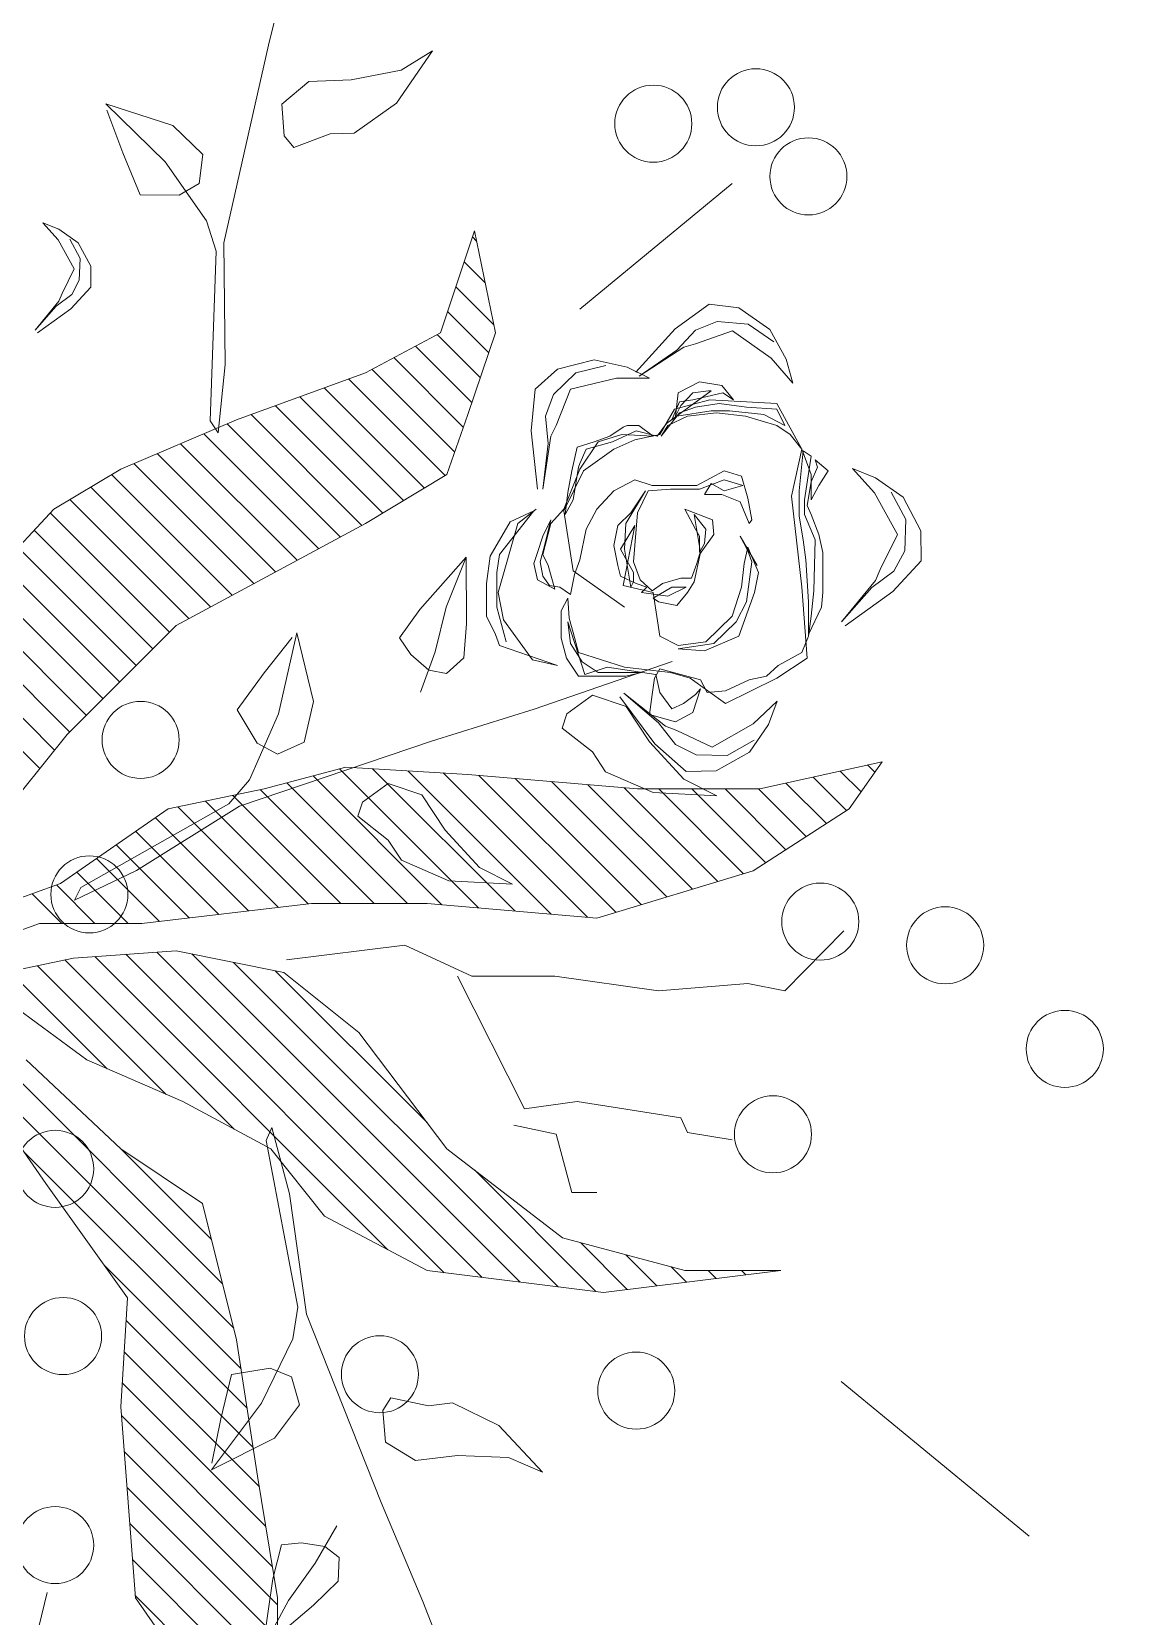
# Model space of a CAD drawing. Header units: millimetres. Extents: x -122165 to 59500, y -31598 to 53500.
# Drawn here: x 7729.3 to 7970.3, y 12922.8 to 13273.5 of the extents above; entities that cross this region are included whole.
import ezdxf

# ---------------------------------------------------------------- set-up
doc = ezdxf.new("R2010")
doc.units = ezdxf.units.MM
doc.header["$MEASUREMENT"] = 0
for name, color, linetype, lineweight in [('ARC_A_ R.C.C', 162, 'Continuous', 40), ('ARC_A_R.C.C. Hatch', 8, 'Continuous', 5), ('Lan_Planter', 74, 'Continuous', 13)]:
    doc.layers.add(name, color=color, linetype=linetype, lineweight=lineweight)

# ---------------------------------------------------------------- blocks, each defined once
blk = doc.blocks.new('ARC$1$Existing Layout$0$col gf 180116')
at = {"layer": 'ARC_A_R.C.C. Hatch'}
h = blk.add_hatch(color=256, dxfattribs=at)
h.dxf.hatch_style = 1
h.paths.add_polyline_path([(201.73999, 26.78621), (202.64, 26.78621), (202.64, 26.48621), (201.73999, 26.48621)])
edge = h.paths.add_edge_path()
edge.add_line((216.33999, 22.98621), (216.13999, 22.98621))
edge.add_line((216.13999, 22.98621), (216.13999, 25.58621))
edge.add_line((216.13999, 25.58621), (218.33999, 25.58621))
edge.add_line((218.33999, 25.58621), (218.33999, 22.98621))
edge.add_line((218.33999, 22.98621), (218.03999, 22.98621))
h.paths.add_polyline_path([(207.13999, 25.88621), (207.43999, 25.88621), (207.43999, 26.78621), (207.13999, 26.78621)])
h.paths.add_polyline_path([(208.03999, 20.48621), (208.03999, 20.78621), (207.13999, 20.78621), (207.13999, 20.48621)])
h.paths.add_polyline_path([(202.63999, 32.78621), (202.63999, 32.48621), (201.73999, 32.48621), (201.73999, 32.78621)])
h.paths.add_polyline_path([(191.23999, 20.48621), (191.23999, 20.78621), (190.33999, 20.78621), (190.33999, 20.48621)])
h.paths.add_polyline_path([(184.03999, 20.48621), (184.03999, 20.78621), (183.13999, 20.78621), (183.13999, 20.48621)])
h.paths.add_polyline_path([(220.63999, 14.18621), (220.33999, 14.18621), (220.33999, 13.28621), (220.63999, 13.28621)])
h.paths.add_polyline_path([(220.63999, 20.48621), (220.63999, 20.78621), (219.73999, 20.78621), (219.73999, 20.48621)])
h.paths.add_polyline_path([(220.63999, 25.28621), (220.63999, 25.58621), (219.73999, 25.58621), (219.73999, 25.28621)])
h.paths.add_polyline_path([(220.63999, 32.78621), (220.63999, 32.48621), (219.73999, 32.48621), (219.73999, 32.78621)])
h.paths.add_polyline_path([(220.33999, 37.28621), (220.63999, 37.28621), (220.63999, 38.18621), (220.33999, 38.18621)])
h.paths.add_polyline_path([(201.13999, 43.28621), (201.43999, 43.28621), (201.43999, 44.18621), (201.13999, 44.18621)])
h.paths.add_polyline_path([(196.33999, 43.28621), (196.63999, 43.28621), (196.63999, 44.18621), (196.33999, 44.18621)])
h.paths.add_polyline_path([(190.33999, 43.28621), (190.63999, 43.28621), (190.63999, 44.18621), (190.33999, 44.18621)])
h.paths.add_polyline_path([(207.13999, 43.28621), (207.43999, 43.28621), (207.43999, 44.18621), (207.13999, 44.18621)])
h.paths.add_polyline_path([(220.63999, 56.78621), (220.33999, 56.78621), (220.33999, 55.88621), (220.63999, 55.88621)])
h.paths.add_polyline_path([(220.33999, 50.78621), (220.63999, 50.78621), (220.63999, 49.88621), (220.33999, 49.88621)])
h.paths.add_polyline_path([(226.33999, 50.78621), (226.63999, 50.78621), (226.63999, 49.88621), (226.33999, 49.88621)])
h.paths.add_polyline_path([(220.33999, 43.28621), (220.63999, 43.28621), (220.63999, 44.18621), (220.33999, 44.18621)])
h.paths.add_polyline_path([(232.63999, 44.18621), (232.63999, 43.88621), (231.73999, 43.88621), (231.73999, 44.18621)])
h.paths.add_polyline_path([(232.63999, 50.48621), (232.63999, 50.78621), (231.73999, 50.78621), (231.73999, 50.48621)])
h.paths.add_polyline_path([(232.63999, 55.88621), (232.63999, 56.18621), (231.73999, 56.18621), (231.73999, 55.88621)])
h.paths.add_polyline_path([(213.13999, 43.28621), (213.43999, 43.28621), (213.43999, 44.18621), (213.13999, 44.18621)])
h.paths.add_polyline_path([(226.63999, 7.88621), (226.63999, 8.18621), (225.73999, 8.18621), (225.73999, 7.88621)])
h.paths.add_polyline_path([(226.63999, 13.28621), (226.63999, 13.58621), (225.73999, 13.58621), (225.73999, 13.28621)])
h.paths.add_polyline_path([(201.73999, 20.78621), (201.73999, 20.48621), (202.63999, 20.48621), (202.63999, 20.78621)])
h.paths.add_polyline_path([(184.03999, 25.88621), (184.03999, 26.18621), (183.13999, 26.18621), (183.13999, 25.88621)])
h.paths.add_polyline_path([(183.13999, 14.18621), (183.13999, 13.88621), (184.03999, 13.88621), (184.03999, 14.18621)])
h.paths.add_polyline_path([(202.63999, 13.88621), (202.63999, 14.18621), (201.73999, 14.18621), (201.73999, 13.88621)])
h.paths.add_polyline_path([(196.33999, 13.28621), (196.63999, 13.28621), (196.63999, 14.18621), (196.33999, 14.18621)])
h.paths.add_polyline_path([(190.33999, 13.28621), (190.63999, 13.28621), (190.63999, 14.18621), (190.33999, 14.18621)])
h.paths.add_polyline_path([(196.33999, 25.88621), (196.63999, 25.88621), (196.63999, 26.78621), (196.33999, 26.78621)])
h.paths.add_polyline_path([(190.33999, 25.88621), (190.63999, 25.88621), (190.63999, 26.78621), (190.33999, 26.78621)])
h.paths.add_polyline_path([(214.03999, 13.28621), (214.03999, 13.58621), (213.13999, 13.58621), (213.13999, 13.28621)])
h.paths.add_polyline_path([(213.13999, 20.78621), (213.13999, 20.48621), (214.03999, 20.48621), (214.03999, 20.78621)])
h.paths.add_polyline_path([(213.43999, 26.78621), (213.13999, 26.78621), (213.13999, 25.88621), (213.43999, 25.88621)])
h.paths.add_polyline_path([(214.03999, 32.78621), (214.03999, 32.48621), (213.13999, 32.48621), (213.13999, 32.78621)])
h.paths.add_polyline_path([(214.03999, 7.88621), (214.03999, 8.18621), (213.13999, 8.18621), (213.13999, 7.88621)])
h.paths.add_polyline_path([(226.63999, 20.48621), (226.63999, 20.78621), (225.73999, 20.78621), (225.73999, 20.48621)])
h.paths.add_polyline_path([(226.63999, 25.28621), (226.63999, 25.58621), (225.73999, 25.58621), (225.73999, 25.28621)])
h.paths.add_polyline_path([(226.63999, 32.78621), (226.63999, 32.48621), (225.73999, 32.48621), (225.73999, 32.78621)])
h.paths.add_polyline_path([(226.63999, 37.28621), (226.63999, 37.58621), (225.73999, 37.58621), (225.73999, 37.28621)])
h.paths.add_polyline_path([(225.73999, 44.18621), (225.73999, 43.88621), (226.63999, 43.88621), (226.63999, 44.18621)])
h.paths.add_polyline_path([(226.63999, 56.78621), (226.33999, 56.78621), (226.33999, 55.88621), (226.63999, 55.88621)])
h.paths.add_polyline_path([(214.03999, 55.88621), (214.03999, 56.18621), (213.13999, 56.18621), (213.13999, 55.88621)])
h.paths.add_polyline_path([(213.13999, 37.28621), (213.43999, 37.28621), (213.43999, 38.18621), (213.13999, 38.18621)])
h.paths.add_polyline_path([(214.03999, 50.78621), (213.73999, 50.78621), (213.73999, 49.88621), (214.03999, 49.88621)])
h.paths.add_polyline_path([(207.13999, 37.28621), (207.43999, 37.28621), (207.43999, 38.18621), (207.13999, 38.18621)])
h.paths.add_polyline_path([(207.13999, 49.88621), (207.43999, 49.88621), (207.43999, 50.78621), (207.13999, 50.78621)])
h.paths.add_polyline_path([(183.13999, 50.18621), (183.13999, 49.88621), (184.03999, 49.88621), (184.03999, 50.18621)])
h.paths.add_polyline_path([(183.13999, 38.18621), (183.13999, 37.88621), (184.03999, 37.88621), (184.03999, 38.18621)])
h.paths.add_polyline_path([(201.73999, 37.58621), (201.73999, 37.28621), (202.63999, 37.28621), (202.63999, 37.58621)])
h.paths.add_polyline_path([(196.33999, 37.28621), (196.63999, 37.28621), (196.63999, 38.18621), (196.33999, 38.18621)])
h.paths.add_polyline_path([(190.33999, 37.28621), (190.63999, 37.28621), (190.63999, 38.18621), (190.33999, 38.18621)])
h.paths.add_polyline_path([(201.13999, 49.88621), (201.43999, 49.88621), (201.43999, 50.78621), (201.13999, 50.78621)])
h.paths.add_polyline_path([(196.33999, 49.88621), (196.63999, 49.88621), (196.63999, 50.78621), (196.33999, 50.78621)])
h.paths.add_polyline_path([(190.33999, 49.88621), (190.63999, 49.88621), (190.63999, 50.78621), (190.33999, 50.78621)])
h.paths.add_polyline_path([(220.63999, 8.18621), (220.33999, 8.18621), (220.33999, 7.28621), (220.63999, 7.28621)])
h.paths.add_polyline_path([(195.73999, 20.48621), (195.73999, 20.78621), (196.63999, 20.78621), (196.63999, 20.48621)])
h.paths.add_polyline_path([(183.13999, 43.58621), (183.13999, 43.28621), (184.03999, 43.28621), (184.03999, 43.58621)])
blk = doc.blocks.new('ARC')
at = {"layer": 'ARC_A_ R.C.C', "extrusion": (4.48937e-09, -4.26518e-20, 1), "xscale": 999.9941761349517, "yscale": 999.9941761349517, "zscale": 999.9941761349517}
blk.add_blockref('ARC$1$Existing Layout$0$col gf 180116', (-183138.93, -13286.14, -0.89), dxfattribs=at)
blk = doc.blocks.new('b-85')
at = {"color": 97, "true_color": 0x446a2a}
for p, q in [((-203.28, -173.95), (47.78, 77.11)), ((-177.39, -167.46), (32.87, 42.8)), ((123.27, -60.78), (182.79, -1.25)), ((134.04, -69.4), (196.87, -6.57)), ((144.64, -78.2), (209.4, -13.44)), ((-118.75, -64.42), (-62.56, -25.31)), ((32.87, -60.59), (20.15, -25.31)), ((154.34, -87.9), (221.93, -20.31)), ((222.66, -20.71), (274.62, -69.02)), ((-46.65, -88.19), (-3.18, -29.14)), ((143.14, -76.69), (83.76, -29.14)), ((164.04, -97.6), (232.13, -29.51)), ((-357.32, -65.19), (-434.72, -46.01)), ((-51.84, -100.1), (4.83, -43.43)), ((4.24, -40.65), (12.72, -80.52)), ((44.53, -40.65), (56.2, -72.86)), ((173.73, -107.3), (242.18, -38.86)), ((-226.98, -178.25), (-100.31, -51.59)), ((-46.65, -52.92), (-98.61, -108.13)), ((183.43, -117), (252.23, -48.2)), ((-185.55, -111.97), (-118.75, -64.42)), ((-66.81, -134.47), (8.24, -59.42)), ((32.87, -73.58), (50.19, -56.27)), ((32.87, -120.4), (32.87, -60.59)), ((193.12, -126.7), (262.28, -57.55)), ((32.87, -92.98), (55.34, -70.51)), ((56.2, -72.86), (99.67, -135.74)), ((202.82, -136.4), (272.33, -66.9)), ((274.62, -69.02), (297.94, -108.13)), ((-87.15, -174.21), (11.64, -75.42)), ((12.72, -80.52), (16.96, -140.34)), ((32.87, -112.38), (62.82, -82.43)), ((46.41, -81.15), (53.93, -84.66)), ((63.67, -117.32), (46.41, -81.15)), ((206.76, -140.34), (143.14, -76.69)), ((210.79, -147.84), (280.21, -78.41)), ((-71.04, -144.18), (-46.65, -88.19)), ((53.93, -84.66), (102.7, -171)), ((217.57, -160.45), (287.46, -90.56)), ((-249.91, -181.79), (-166.61, -98.49)), ((-157.47, -263.93), (13.6, -92.86)), ((34.07, -130.58), (70.74, -93.9)), ((477.11, -133.99), (510.96, -99.29)), ((510.96, -99.29), (498.31, -138.49)), ((-364.51, -199.39), (-275.22, -110.11)), ((-360.5, -116.57), (-249.17, -108.13)), ((-342.14, -196.42), (-254.23, -108.52)), ((-318.99, -192.67), (-235.29, -108.97)), ((-295.85, -188.92), (-216.99, -110.07)), ((-249.17, -108.13), (-185.55, -111.97)), ((-151.5, -160.97), (-97.64, -107.11)), ((-98.61, -108.13), (-130.42, -155.68)), ((36.11, -147.93), (78.67, -105.37)), ((224.35, -173.07), (294.71, -102.71)), ((297.94, -108.13), (326.57, -175.62)), ((457.85, -119.39), (482.42, -109.19)), ((-439.59, -196.89), (-359.17, -116.47)), ((-428.36, -164.12), (-360.5, -116.57)), ((-422.7, -199.39), (-338.18, -114.88)), ((-403.3, -199.39), (-317.2, -113.29)), ((-383.91, -199.39), (-296.21, -111.7)), ((-272.85, -185.33), (-198.7, -111.18)), ((-170.87, -296.72), (14.88, -110.97)), ((38.16, -165.28), (86.6, -116.84)), ((101.37, -177.41), (63.67, -117.32)), ((231.13, -185.68), (301.14, -115.67)), ((457.61, -142.13), (457.85, -119.39)), ((-173.61, -318.86), (16.17, -129.08)), ((44.53, -219.33), (32.87, -120.4)), ((40.21, -182.63), (94.53, -128.31)), ((237.92, -198.3), (306.92, -129.3)), ((99.67, -135.74), (111.33, -191.73)), ((442.74, -158), (477.11, -133.99)), ((498.31, -138.49), (481.39, -155.84)), ((-98.61, -195.56), (-71.04, -144.18)), ((16.96, -140.34), (4.24, -203.23)), ((42.25, -199.99), (100.84, -141.39)), ((266.13, -250.78), (206.76, -140.34)), ((244.7, -210.91), (312.7, -142.92)), ((464.56, -153.73), (457.61, -142.13)), ((-130.42, -155.68), (-209.94, -175.62)), ((-176.35, -341), (15.1, -149.54)), ((251.48, -223.53), (318.47, -156.54)), ((481.39, -155.84), (464.56, -153.73)), ((-285.82, -161), (-267.28, -197.79)), ((-247.03, -190.08), (-285.82, -161)), ((-256.09, -166.39), (-281.99, -161.15)), ((44.3, -217.34), (104.19, -157.45)), ((319.06, -164.89), (325.97, -160.3)), ((358.93, -168.98), (319.06, -164.89)), ((325.97, -160.3), (425.08, -163.61)), ((425.08, -163.61), (442.74, -158)), ((-209.94, -175.62), (-289.46, -187.89)), ((-230.24, -172.69), (-256.09, -166.39)), ((-226.5, -195.11), (-230.24, -172.69)), ((-179.1, -363.14), (10.18, -173.86)), ((44.53, -236.5), (107.53, -173.5)), ((102.7, -171), (116.68, -183.16)), ((258.26, -236.14), (324.25, -170.16)), ((326.57, -175.62), (354.14, -250.78)), ((429.86, -168.08), (358.93, -168.98)), ((545.14, -194.16), (429.86, -168.08)), ((139.12, -289.41), (101.37, -177.41)), ((116.68, -183.16), (155.08, -200.01)), ((137.97, -187.59), (157.51, -175.96)), ((157.51, -175.96), (179.02, -191.63)), ((265.05, -248.76), (329.69, -184.12)), ((-349.36, -196.75), (-389.81, -190.95)), ((-389.81, -190.95), (-364.86, -220.56)), ((-361.99, -205.82), (-389.81, -190.95)), ((-289.46, -187.89), (-360.5, -199.39)), ((-209.36, -208.51), (-247.03, -190.08)), ((-93.64, -192.8), (-191.05, -211.33)), ((-86.1, -196.27), (-93.64, -192.8)), ((44.53, -255.9), (110.88, -189.55)), ((111.33, -191.73), (124.05, -239.27)), ((131.69, -199.57), (137.97, -187.59)), ((179.02, -191.63), (199.74, -208.01)), ((-360.5, -199.39), (-424.12, -199.39)), ((-329.6, -201.76), (-349.36, -196.75)), ((-328.51, -213.47), (-329.6, -201.76)), ((-267.28, -197.79), (-247.88, -212.33)), ((-231.59, -207.65), (-226.5, -195.11)), ((-137.84, -227), (-98.61, -195.56)), ((-124.86, -206.45), (-86.1, -196.27)), ((-83.27, -286.71), (5.26, -198.18)), ((4.24, -203.23), (-30.75, -246.94)), ((138.64, -215.03), (131.69, -199.57)), ((155.08, -200.01), (202.33, -210.84)), ((272.26, -260.95), (334.89, -198.31)), ((492.25, -203.42), (510.72, -201.97)), ((510.72, -201.97), (523.96, -217.75)), ((605.92, -209.29), (545.14, -194.16)), ((-340.33, -221.51), (-361.99, -205.82)), ((-247.88, -212.33), (-231.59, -207.65)), ((-191.05, -211.33), (-209.36, -208.51)), ((-195.09, -216.48), (-124.86, -206.45)), ((11.66, -204.76), (20.15, -273.78)), ((44.53, -275.3), (114.87, -204.96)), ((202.33, -210.84), (162.27, -220.45)), ((279.55, -273.05), (340.1, -212.5)), ((485.54, -209.05), (492.25, -203.42)), ((493.57, -230.17), (485.54, -209.05)), ((-364.86, -220.56), (-350.83, -234.9)), ((-318.56, -234.02), (-340.33, -221.51)), ((-330.58, -227.19), (-328.51, -213.47)), ((-304.98, -260), (-195.09, -216.48)), ((43.79, -295.43), (118.97, -220.26)), ((44.53, -286.82), (44.53, -219.33)), ((162.27, -220.45), (138.64, -215.03)), ((523.96, -217.75), (524.88, -242.41)), ((-337.03, -235.43), (-330.58, -227.19)), ((-169.65, -286.82), (-137.84, -227)), ((286.84, -285.16), (345.3, -226.69)), ((493.96, -244.14), (493.57, -230.17)), ((41.97, -316.65), (123.06, -235.56)), ((124.05, -239.27), (119.81, -310.59)), ((-30.75, -246.94), (-98.61, -298.32)), ((81.53, -264.13), (95.38, -246.28)), ((95.38, -246.28), (103.68, -249.08)), ((103.68, -249.08), (114.54, -264.09)), ((294.13, -297.27), (350.51, -240.89)), ((511.29, -268.84), (493.96, -244.14)), ((524.88, -242.41), (530.57, -271.55)), ((40.16, -337.87), (123.13, -254.9)), ((294.76, -298.32), (266.13, -250.78)), ((307.87, -302.92), (356.18, -254.61)), ((354.14, -250.78), (377.46, -294.49)), ((-362.7, -284.31), (-304.98, -260)), ((-269.77, -262.42), (-280.42, -280.05)), ((-251.29, -261.01), (-269.77, -262.42)), ((-243.79, -265.54), (-251.29, -261.01)), ((-248.48, -287.64), (-243.79, -265.54)), ((69.81, -271.74), (81.53, -264.13)), ((114.54, -264.09), (107.96, -283.61)), ((322.23, -307.96), (362.93, -267.26)), ((20.15, -273.78), (2.12, -312.9)), ((38.34, -359.08), (121.9, -275.52)), ((57.74, -299.39), (69.81, -271.74)), ((189.85, -277.33), (199.49, -270.59)), ((199.49, -270.59), (216.08, -282.44)), ((541.96, -289.85), (511.29, -268.84)), ((530.57, -271.55), (541.96, -289.85)), ((-280.42, -280.05), (-277.53, -304.56)), ((107.96, -283.61), (87.38, -297.24)), ((167.74, -282.99), (191.35, -291.54)), ((180.71, -287.76), (189.85, -277.33)), ((216.08, -282.44), (246.63, -309.58)), ((336.66, -312.93), (369.68, -279.91)), ((-246.71, -301.51), (-248.48, -287.64)), ((-182.37, -389.59), (-169.65, -286.82)), ((36.05, -385.75), (44.53, -286.82)), ((157.85, -349.18), (139.12, -289.41)), ((178.59, -298.01), (180.71, -287.76)), ((191.35, -291.54), (217.31, -297.94)), ((351.16, -317.82), (376.43, -292.55)), ((377.46, -294.49), (436.84, -314.43)), ((-277.53, -304.56), (-278.67, -334.23)), ((-260.03, -328.58), (-246.71, -301.51)), ((-98.61, -298.32), (-150.56, -365.81)), ((2.12, -304.46), (-75.28, -343.57)), ((36.52, -380.3), (120.67, -296.14)), ((55.77, -336.52), (57.74, -299.39)), ((87.38, -297.24), (65.46, -317.27)), ((187.91, -308.2), (178.59, -298.01)), ((217.31, -297.94), (246.63, -309.58)), ((329.75, -310.59), (294.76, -298.32)), ((365.67, -322.72), (389.76, -298.62)), ((382.02, -325.76), (404.28, -303.5)), ((2.12, -312.9), (2.12, -361.21)), ((119.81, -310.59), (111.33, -409.52)), ((207.91, -309.65), (187.91, -308.2)), ((246.63, -309.58), (207.91, -309.65)), ((377.46, -326.7), (329.75, -310.59)), ((406.47, -320.7), (418.81, -308.37)), ((430.92, -315.65), (433.33, -313.25)), ((-181.84, -385.28), (-111.06, -314.51)), ((39.39, -396.82), (119.27, -316.95)), ((65.46, -317.27), (55.77, -336.52)), ((436.84, -314.43), (377.46, -326.7)), ((-287.11, -354.07), (-260.03, -328.58)), ((-278.67, -334.23), (-287.11, -354.07)), ((-84.82, -337.44), (-90.12, -361.98)), ((43.89, -411.72), (117.45, -338.16)), ((-75.28, -343.57), (-71.04, -374.25)), ((48.39, -426.62), (115.63, -359.38)), ((-150.56, -365.81), (-169.65, -437.13)), ((-90.12, -361.98), (-124.05, -371.18)), ((2.12, -361.21), (-6.36, -421.8)), ((-180.66, -403.5), (-153.33, -376.17)), ((-124.05, -371.18), (-124.05, -385.75)), ((-71.04, -374.25), (-80.58, -434.83)), ((464.41, -464.74), (391.25, -375.78)), ((63.62, -477.01), (36.05, -385.75)), ((52.89, -441.51), (113.81, -380.6)), ((121.3, -390.91), (133.03, -383.31)), ((-169.65, -493.12), (-182.37, -389.59)), ((109.24, -418.57), (121.3, -390.91)), ((-178.54, -420.77), (-160.42, -402.66)), ((57.39, -456.41), (111.99, -401.81)), ((111.33, -409.52), (111.33, -480.85)), ((-6.36, -421.8), (-2.12, -473.94)), ((61.89, -471.31), (111.33, -421.87)), ((107.27, -455.7), (109.24, -418.57)), ((-176.41, -438.05), (-167.51, -429.14)), ((-169.65, -437.13), (-169.65, -493.12)), ((-89.06, -438.67), (-93.31, -464.74)), ((-80.58, -434.83), (-89.06, -438.67)), ((68.31, -484.29), (111.33, -441.27)), ((116.96, -436.45), (107.27, -455.7)), ((121.47, -437.98), (121.89, -455.46)), ((-174.29, -455.32), (-169.65, -450.68)), ((75.9, -496.09), (111.33, -460.67)), ((-172.17, -472.6), (-169.65, -470.08)), ((-2.12, -473.94), (-6.36, -495.42)), ((99.67, -533), (63.62, -477.01)), ((83.5, -507.89), (111.33, -480.06)), ((-170.05, -489.87), (-169.65, -489.47)), ((111.33, -480.85), (127.23, -552.17)), ((-6.36, -495.42), (28.63, -529.93)), ((91.1, -519.69), (114.72, -496.07)), ((98.7, -531.49), (118.26, -511.93)), ((-324.45, -638.06), (-234.32, -528.39)), ((127.23, -552.17), (99.67, -533)), ((109.65, -539.94), (121.8, -527.79)), ((121.09, -547.9), (125.34, -543.65))]:
    blk.add_line(p, q, dxfattribs=at)
at = {"color": 30, "true_color": 0xef731a}
for p, q in [((377.42, -59.55), (391.34, -78.98)), ((379.01, -58.12), (393.04, -70.45)), ((395.83, -71.93), (379.01, -58.12)), ((441.63, -62.58), (431.67, -71.58)), ((437.84, -72), (441.63, -62.58)), ((393.04, -70.45), (399.71, -79.43)), ((400.41, -73.8), (395.83, -71.93)), ((414.74, -80.86), (400.41, -73.8)), ((431.67, -71.58), (414.74, -80.86)), ((429.87, -83.2), (437.84, -72)), ((391.34, -78.98), (403.98, -90.57)), ((399.71, -79.43), (408.07, -83.88)), ((420.81, -84.38), (431.96, -78.31)), ((403.98, -90.57), (416.22, -90.52)), ((408.07, -83.88), (420.81, -84.38)), ((416.22, -90.52), (429.87, -83.2)), ((482.42, -109.19), (507.2, -100.02)), ((-350.83, -234.9), (-337.03, -235.43)), ((-442.17, -315.21), (-362.7, -284.31)), ((201.46, -326.7), (212.06, -321.33)), ((212.06, -321.33), (231.14, -321.33)), ((231.14, -321.33), (247.05, -323.63)), ((183.43, -362.74), (195.09, -329)), ((209.94, -331.3), (186.61, -348.17)), ((195.09, -329), (201.46, -326.7)), ((217.36, -327.47), (197.21, -332.83)), ((225.84, -328.23), (209.94, -331.3)), ((237.51, -327.47), (217.36, -327.47)), ((266.13, -339.74), (225.84, -328.23)), ((248.11, -329), (237.51, -327.47)), ((247.05, -323.63), (267.19, -335.14)), ((273.56, -348.94), (248.11, -329)), ((274.62, -350.47), (266.13, -339.74)), ((267.19, -335.14), (273.56, -348.94)), ((185.6, -429.81), (157.85, -349.18)), ((186.61, -348.17), (183.43, -362.74)), ((227.96, -361.21), (233.26, -351.24)), ((233.26, -351.24), (242.81, -348.94)), ((242.81, -348.94), (249.17, -351.24)), ((249.17, -351.24), (258.71, -354.31)), ((286.28, -351.24), (320.21, -347.41)), ((320.21, -347.41), (344.59, -349.71)), ((344.59, -349.71), (356.26, -362.74)), ((241.75, -357.38), (227.96, -361.21)), ((230.08, -358.14), (229.02, -364.28)), ((235.38, -354.31), (230.08, -358.14)), ((243.87, -352.77), (235.38, -354.31)), ((248.11, -354.31), (241.75, -357.38)), ((252.35, -355.07), (243.87, -352.77)), ((266.13, -358.91), (248.11, -354.31)), ((268.25, -358.91), (252.35, -355.07)), ((258.71, -354.31), (268.25, -358.91)), ((274.62, -366.58), (266.13, -358.91)), ((286.28, -354.31), (312.79, -357.38)), ((317.03, -358.91), (286.28, -354.31)), ((312.79, -357.38), (328.69, -355.84)), ((323.39, -361.98), (317.03, -358.91)), ((328.69, -355.84), (341.41, -360.44)), ((341.41, -360.44), (354.14, -373.48)), ((133.03, -383.31), (146.87, -365.46)), ((146.87, -365.46), (155.18, -368.25)), ((155.18, -368.25), (166.03, -383.27)), ((187.67, -368.11), (177.07, -375.01)), ((208.88, -368.88), (178.13, -378.85)), ((199.33, -365.04), (187.67, -368.11)), ((196.15, -370.41), (208.88, -368.88)), ((215.24, -365.04), (199.33, -365.04)), ((202.52, -371.95), (211, -369.65)), ((211, -369.65), (222.66, -368.88)), ((222.66, -368.88), (215.24, -365.04)), ((229.02, -364.28), (224.78, -370.41)), ((238.57, -371.95), (273.56, -366.58)), ((271.43, -367.35), (284.16, -368.88)), ((279.92, -371.95), (271.43, -367.35)), ((273.56, -366.58), (296.88, -378.08)), ((297.94, -375.78), (274.62, -366.58)), ((284.16, -368.88), (296.88, -371.18)), ((344.59, -370.41), (323.39, -361.98)), ((356.26, -362.74), (361.56, -384.22)), ((177.07, -375.01), (177.07, -384.22)), ((178.13, -378.85), (182.37, -391.89)), ((179.19, -386.52), (185.55, -377.31)), ((182.37, -401.86), (190.85, -375.01)), ((185.55, -377.31), (196.15, -370.41)), ((190.85, -375.01), (202.52, -371.95)), ((217.36, -401.86), (238.57, -371.95)), ((224.78, -370.41), (236.44, -372.71)), ((236.44, -372.71), (244.93, -375.78)), ((244.93, -375.78), (262.95, -379.62)), ((299, -375.01), (279.92, -371.95)), ((296.88, -371.18), (310.67, -374.25)), ((296.88, -378.08), (309.6, -395.72)), ((313.85, -386.52), (297.94, -375.78)), ((301.12, -375.78), (299, -375.01)), ((309.6, -379.62), (301.12, -375.78)), ((310.67, -374.25), (313.85, -384.22)), ((350.96, -397.25), (344.59, -370.41)), ((354.14, -373.48), (358.38, -391.12)), ((166.03, -383.27), (159.46, -402.79)), ((177.07, -384.22), (177.07, -402.62)), ((179.19, -411.83), (179.19, -386.52)), ((262.95, -379.62), (274.62, -385.75)), ((274.62, -385.75), (285.22, -395.72)), ((313.85, -394.95), (309.6, -379.62)), ((313.85, -384.22), (317.03, -393.42)), ((318.09, -400.32), (313.85, -386.52)), ((361.56, -384.22), (357.32, -403.39)), ((182.37, -391.89), (178.13, -420.26)), ((241.75, -398.02), (253.41, -395.72)), ((253.41, -395.72), (265.07, -398.02)), ((285.22, -395.72), (291.58, -407.99)), ((309.6, -395.72), (314.91, -407.99)), ((320.21, -408.76), (313.85, -394.95)), ((317.03, -393.42), (322.33, -401.09)), ((350.96, -416.43), (350.96, -397.25)), ((165.06, -399.2), (137.69, -419.61)), ((159.46, -402.79), (138.87, -416.41)), ((147.88, -425.83), (167.16, -401.43)), ((167.16, -401.43), (149.92, -421.81)), ((177.07, -402.62), (179.19, -411.83)), ((179.19, -428.7), (182.37, -401.86)), ((230.08, -401.09), (225.84, -418.73)), ((251.29, -401.86), (229.02, -405.69)), ((229.02, -405.69), (232.2, -407.22)), ((265.07, -407.99), (230.08, -401.09)), ((231.14, -408.76), (235.38, -399.56)), ((235.38, -399.56), (241.75, -398.02)), ((237.51, -407.22), (251.29, -399.56)), ((251.29, -399.56), (265.07, -407.99)), ((266.13, -402.62), (251.29, -401.86)), ((265.07, -398.02), (272.49, -405.69)), ((285.22, -414.13), (266.13, -402.62)), ((272.49, -405.69), (285.22, -414.13)), ((317.03, -418.73), (318.09, -400.32)), ((322.33, -401.09), (323.39, -403.39)), ((323.39, -403.39), (323.39, -410.29)), ((357.32, -403.39), (350.96, -416.43)), ((223.72, -427.16), (225.84, -411.83)), ((225.84, -411.83), (229.02, -414.89)), ((233.26, -411.06), (226.9, -417.96)), ((229.02, -414.89), (231.14, -408.76)), ((232.2, -407.22), (237.51, -407.22)), ((243.87, -407.22), (233.26, -411.06)), ((272.49, -409.52), (243.87, -407.22)), ((285.22, -415.66), (272.49, -409.52)), ((286.28, -428.7), (285.22, -415.66)), ((291.58, -407.99), (288.4, -417.96)), ((314.91, -407.99), (318.09, -422.56)), ((317.03, -421.03), (320.21, -408.76)), ((323.39, -410.29), (317.03, -418.73)), ((352.2, -410.46), (367.37, -432.41)), ((369.01, -436.61), (352.2, -410.46)), ((354.5, -408.44), (379.75, -431.42)), ((138.87, -416.41), (116.96, -436.45)), ((137.69, -419.61), (121.47, -437.98)), ((149.92, -421.81), (137.27, -431.57)), ((150.56, -431.76), (154.8, -416.43)), ((154.8, -416.43), (166.47, -417.96)), ((167.53, -422.56), (157.98, -429.46)), ((166.47, -417.96), (176.01, -419.49)), ((178.13, -420.26), (167.53, -422.56)), ((181.31, -422.56), (174.95, -446.34)), ((176.01, -419.49), (181.31, -422.56)), ((200.39, -422.56), (195.09, -433.3)), ((225.84, -418.73), (200.39, -422.56)), ((218.42, -432.53), (220.54, -421.8)), ((220.54, -421.8), (222.66, -418.73)), ((222.66, -418.73), (229.02, -429.46)), ((226.9, -417.96), (231.14, -424.1)), ((231.14, -424.1), (234.32, -434.83)), ((288.4, -417.96), (288.4, -444.04)), ((324.45, -426.4), (317.03, -421.03)), ((317.03, -423.33), (330.81, -434.07)), ((323.39, -427.16), (317.03, -423.33)), ((318.09, -422.56), (332.93, -431)), ((137.27, -431.57), (131.14, -443.63)), ((135.64, -453.08), (145.34, -432.42)), ((145.34, -432.42), (147.88, -425.83)), ((155.86, -441.73), (150.56, -431.76)), ((157.98, -429.46), (161.16, -436.37)), ((176.01, -440.2), (179.19, -428.7)), ((191.91, -448.64), (192.97, -433.3)), ((192.97, -433.3), (196.15, -454)), ((195.09, -433.3), (197.21, -449.4)), ((225.84, -438.67), (218.42, -432.53)), ((229.02, -437.9), (223.72, -427.16)), ((229.02, -429.46), (229.02, -437.9)), ((286.28, -445.57), (286.28, -428.7)), ((328.69, -438.67), (323.39, -427.16)), ((343.53, -452.47), (324.45, -426.4)), ((326.57, -429.46), (337.17, -434.07)), ((328.69, -432.53), (326.57, -429.46)), ((328.69, -431.76), (335.05, -434.83)), ((342.47, -433.3), (328.69, -431.76)), ((331.87, -452.47), (328.69, -432.53)), ((330.81, -434.07), (333.99, -443.27)), ((332.93, -431), (338.23, -451.7)), ((337.17, -434.07), (338.23, -441.73)), ((348.84, -445.57), (342.47, -433.3)), ((367.37, -432.41), (379, -443.36)), ((379.75, -431.42), (394.1, -451.27)), ((131.14, -443.63), (130.78, -461.84)), ((169.65, -446.34), (155.86, -441.73)), ((161.16, -436.37), (166.47, -443.27)), ((161.16, -460.91), (176.01, -440.2)), ((166.47, -443.27), (169.65, -446.34)), ((232.2, -442.5), (225.84, -438.67)), ((249.17, -446.34), (232.2, -442.5)), ((234.32, -434.83), (234.32, -440.97)), ((234.32, -440.97), (242.81, -444.04)), ((271.43, -442.5), (249.17, -446.34)), ((262.95, -443.27), (258.71, -445.57)), ((274.62, -437.13), (262.95, -443.27)), ((262.95, -449.4), (271.43, -442.5)), ((268.25, -453.24), (274.62, -437.13)), ((330.81, -455.54), (328.69, -438.67)), ((333.99, -443.27), (336.11, -457.07)), ((335.05, -434.83), (342.47, -441.73)), ((338.23, -441.73), (340.35, -450.17)), ((342.47, -441.73), (343.53, -450.94)), ((370.9, -443.42), (369.01, -436.61)), ((378.54, -464.92), (370.9, -443.42)), ((379, -443.36), (383.93, -455.96)), ((174.95, -446.34), (167.53, -450.17)), ((167.53, -450.17), (168.59, -460.91)), ((200.39, -468.58), (191.91, -448.64)), ((197.21, -449.4), (212.06, -464.74)), ((242.81, -444.04), (248.11, -445.57)), ((248.11, -445.57), (259.77, -454)), ((249.17, -445.57), (254.47, -448.64)), ((258.71, -445.57), (249.17, -445.57)), ((254.47, -448.64), (262.95, -449.4)), ((283.1, -448.64), (289.46, -452.47)), ((283.1, -458.61), (283.1, -448.64)), ((289.46, -452.47), (285.22, -460.14)), ((291.58, -460.14), (286.28, -445.57)), ((288.4, -444.04), (296.88, -460.14)), ((331.87, -463.21), (331.87, -452.47)), ((338.23, -451.7), (336.11, -490.82)), ((340.35, -450.17), (342.47, -459.37)), ((343.53, -450.94), (343.53, -452.47)), ((346.72, -458.61), (348.84, -445.57)), ((394.1, -451.27), (391.99, -468.63)), ((121.89, -455.46), (132.71, -474.75)), ((130.78, -461.84), (139.75, -477.61)), ((149.36, -477.01), (135.64, -453.08)), ((176.01, -490.82), (161.16, -460.91)), ((168.59, -460.91), (174.95, -474.71)), ((196.15, -454), (208.88, -467.04)), ((259.77, -454), (268.25, -453.24)), ((278.86, -469.34), (283.1, -458.61)), ((285.22, -460.14), (288.4, -470.88)), ((288.4, -470.88), (291.58, -460.14)), ((296.88, -460.14), (293.7, -470.11)), ((328.69, -472.41), (330.81, -455.54)), ((336.11, -457.07), (333.99, -473.18)), ((338.23, -465.51), (346.72, -458.61)), ((342.47, -459.37), (338.23, -465.51)), ((383.93, -455.96), (382.52, -474.12)), ((225.84, -477.78), (200.39, -468.58)), ((208.88, -467.04), (220.54, -473.18)), ((212.06, -464.74), (229.02, -470.11)), ((229.02, -470.11), (242.81, -471.64)), ((258.71, -469.34), (241.75, -479.31)), ((250.23, -473.94), (258.71, -469.34)), ((266.13, -474.71), (278.86, -469.34)), ((293.7, -470.11), (280.98, -473.94)), ((329.75, -483.15), (331.87, -463.21)), ((362.55, -487.4), (378.54, -464.92)), ((391.99, -468.63), (379.34, -486.78)), ((132.71, -474.75), (148.92, -485.83)), ((162.48, -490.99), (149.36, -477.01)), ((174.95, -474.71), (177.07, -484.68)), ((220.54, -473.18), (243.87, -476.25)), ((237.51, -480.08), (225.84, -477.78)), ((252.35, -473.94), (237.51, -480.08)), ((242.81, -471.64), (252.35, -473.94)), ((243.87, -476.25), (250.23, -473.94)), ((268.25, -476.25), (266.13, -474.71)), ((280.98, -473.94), (268.25, -476.25)), ((323.39, -490.82), (328.69, -472.41)), ((333.99, -473.18), (332.93, -490.82)), ((382.52, -474.12), (372.05, -488.94)), ((148.92, -485.83), (162.48, -490.99)), ((177.07, -484.68), (183.43, -491.58)), ((323.39, -495.42), (329.75, -483.15)), ((348.13, -500.04), (362.55, -487.4)), ((379.34, -486.78), (362.13, -496.23)), ((187.67, -508.45), (176.01, -490.82)), ((183.43, -491.58), (190.85, -505.39)), ((336.11, -490.82), (309.6, -505.39)), ((309.6, -505.39), (318.09, -498.49)), ((318.09, -498.49), (323.39, -490.82)), ((332.93, -490.82), (323.39, -495.42)), ((362.13, -496.23), (348.13, -500.04)), ((229.02, -505.39), (187.67, -508.45)), ((190.85, -505.39), (200.39, -509.22)), ((244.93, -507.69), (220.54, -509.22)), ((282.04, -499.25), (229.02, -505.39)), ((256.59, -506.15), (244.93, -507.69)), ((270.37, -503.85), (256.59, -506.15)), ((256.59, -513.06), (271.43, -506.92)), ((285.22, -503.85), (270.37, -503.85)), ((271.43, -506.92), (279.92, -506.92)), ((279.92, -506.92), (305.36, -510.76)), ((309.6, -505.39), (282.04, -499.25)), ((308.54, -506.15), (285.22, -503.85)), ((294.76, -510.76), (309.6, -505.39)), ((305.36, -510.76), (308.54, -506.15)), ((200.39, -509.22), (212.06, -510.76)), ((201.46, -509.22), (217.36, -516.89)), ((220.54, -509.22), (201.46, -509.22)), ((212.06, -510.76), (226.9, -512.29)), ((217.36, -516.89), (225.84, -517.66)), ((226.9, -512.29), (256.59, -513.06)), ((249.17, -517.66), (259.77, -515.36)), ((259.77, -515.36), (271.43, -510.76)), ((271.43, -510.76), (276.74, -508.45)), ((276.74, -508.45), (290.52, -510.76)), ((279.92, -510.76), (294.76, -510.76)), ((288.4, -515.36), (279.92, -510.76)), ((296.88, -520.73), (288.4, -515.36)), ((290.52, -510.76), (299, -514.59)), ((303.24, -513.06), (296.88, -520.73)), ((299, -514.59), (303.24, -513.06)), ((225.84, -517.66), (235.38, -517.66)), ((235.38, -517.66), (249.17, -517.66)), ((206.54, -530.65), (226.43, -558.4)), ((208.82, -528.59), (228.86, -546.21)), ((232.84, -548.33), (208.82, -528.59)), ((298.27, -534.97), (284.04, -547.82)), ((292.86, -548.43), (298.27, -534.97)), ((228.86, -546.21), (238.38, -559.04)), ((239.38, -551), (232.84, -548.33)), ((259.85, -561.08), (239.38, -551)), ((284.04, -547.82), (259.85, -561.08)), ((281.47, -564.43), (292.86, -548.43)), ((226.43, -558.4), (244.48, -574.96)), ((238.38, -559.04), (250.32, -565.4)), ((268.53, -566.11), (284.46, -557.44)), ((250.32, -565.4), (268.53, -566.11)), ((261.98, -574.88), (281.47, -564.43)), ((244.48, -574.96), (261.98, -574.88))]:
    blk.add_line(p, q, dxfattribs=at)
at = {"color": 97, "true_color": 0x446a2a}
for centre in [(-329.75, -69.79), (-207.82, -74.39), (-110.27, -69.79), (49.83, -89.73), (139.96, -119.64), (-230.08, -259.21), (-239.63, -408.76), (499.4, -418.73), (508.94, -478.55), (-90.12, -488.52), (468.65, -509.22), (33.93, -516.12), (20.15, -588.98), (-40.29, -658.77)]:
    blk.add_circle(centre, 22.48, dxfattribs=at)
blk = doc.blocks.new('ARC$0$Existing Layout$0$col gf 180116')
at = {"true_color": 0x3d3dff}
h = blk.add_hatch(color=160, dxfattribs=at)
h.dxf.hatch_style = 1
h.paths.add_polyline_path([(201.73999, 26.78621), (202.64, 26.78621), (202.64, 26.48621), (201.73999, 26.48621)])
edge = h.paths.add_edge_path()
edge.add_line((216.33999, 22.98621), (216.13999, 22.98621))
edge.add_line((216.13999, 22.98621), (216.13999, 25.58621))
edge.add_line((216.13999, 25.58621), (218.33999, 25.58621))
edge.add_line((218.33999, 25.58621), (218.33999, 22.98621))
edge.add_line((218.33999, 22.98621), (218.03999, 22.98621))
h.paths.add_polyline_path([(207.13999, 25.88621), (207.43999, 25.88621), (207.43999, 26.78621), (207.13999, 26.78621)])
h.paths.add_polyline_path([(208.03999, 20.48621), (208.03999, 20.78621), (207.13999, 20.78621), (207.13999, 20.48621)])
h.paths.add_polyline_path([(202.63999, 32.78621), (202.63999, 32.48621), (201.73999, 32.48621), (201.73999, 32.78621)])
h.paths.add_polyline_path([(191.23999, 20.48621), (191.23999, 20.78621), (190.33999, 20.78621), (190.33999, 20.48621)])
h.paths.add_polyline_path([(184.03999, 20.48621), (184.03999, 20.78621), (183.13999, 20.78621), (183.13999, 20.48621)])
h.paths.add_polyline_path([(220.63999, 14.18621), (220.33999, 14.18621), (220.33999, 13.28621), (220.63999, 13.28621)])
h.paths.add_polyline_path([(220.63999, 20.48621), (220.63999, 20.78621), (219.73999, 20.78621), (219.73999, 20.48621)])
h.paths.add_polyline_path([(220.63999, 25.28621), (220.63999, 25.58621), (219.73999, 25.58621), (219.73999, 25.28621)])
h.paths.add_polyline_path([(220.63999, 32.78621), (220.63999, 32.48621), (219.73999, 32.48621), (219.73999, 32.78621)])
h.paths.add_polyline_path([(220.33999, 37.28621), (220.63999, 37.28621), (220.63999, 38.18621), (220.33999, 38.18621)])
h.paths.add_polyline_path([(201.13999, 43.28621), (201.43999, 43.28621), (201.43999, 44.18621), (201.13999, 44.18621)])
h.paths.add_polyline_path([(196.33999, 43.28621), (196.63999, 43.28621), (196.63999, 44.18621), (196.33999, 44.18621)])
h.paths.add_polyline_path([(190.33999, 43.28621), (190.63999, 43.28621), (190.63999, 44.18621), (190.33999, 44.18621)])
h.paths.add_polyline_path([(207.13999, 43.28621), (207.43999, 43.28621), (207.43999, 44.18621), (207.13999, 44.18621)])
h.paths.add_polyline_path([(220.63999, 56.78621), (220.33999, 56.78621), (220.33999, 55.88621), (220.63999, 55.88621)])
h.paths.add_polyline_path([(220.33999, 50.78621), (220.63999, 50.78621), (220.63999, 49.88621), (220.33999, 49.88621)])
h.paths.add_polyline_path([(226.33999, 50.78621), (226.63999, 50.78621), (226.63999, 49.88621), (226.33999, 49.88621)])
h.paths.add_polyline_path([(220.33999, 43.28621), (220.63999, 43.28621), (220.63999, 44.18621), (220.33999, 44.18621)])
h.paths.add_polyline_path([(232.63999, 44.18621), (232.63999, 43.88621), (231.73999, 43.88621), (231.73999, 44.18621)])
h.paths.add_polyline_path([(232.63999, 50.48621), (232.63999, 50.78621), (231.73999, 50.78621), (231.73999, 50.48621)])
h.paths.add_polyline_path([(232.63999, 55.88621), (232.63999, 56.18621), (231.73999, 56.18621), (231.73999, 55.88621)])
h.paths.add_polyline_path([(213.13999, 43.28621), (213.43999, 43.28621), (213.43999, 44.18621), (213.13999, 44.18621)])
h.paths.add_polyline_path([(226.63999, 7.88621), (226.63999, 8.18621), (225.73999, 8.18621), (225.73999, 7.88621)])
h.paths.add_polyline_path([(226.63999, 13.28621), (226.63999, 13.58621), (225.73999, 13.58621), (225.73999, 13.28621)])
h.paths.add_polyline_path([(201.73999, 20.78621), (201.73999, 20.48621), (202.63999, 20.48621), (202.63999, 20.78621)])
h.paths.add_polyline_path([(184.03999, 25.88621), (184.03999, 26.18621), (183.13999, 26.18621), (183.13999, 25.88621)])
h.paths.add_polyline_path([(183.13999, 14.18621), (183.13999, 13.88621), (184.03999, 13.88621), (184.03999, 14.18621)])
h.paths.add_polyline_path([(202.63999, 13.88621), (202.63999, 14.18621), (201.73999, 14.18621), (201.73999, 13.88621)])
h.paths.add_polyline_path([(196.33999, 13.28621), (196.63999, 13.28621), (196.63999, 14.18621), (196.33999, 14.18621)])
h.paths.add_polyline_path([(190.33999, 13.28621), (190.63999, 13.28621), (190.63999, 14.18621), (190.33999, 14.18621)])
h.paths.add_polyline_path([(196.33999, 25.88621), (196.63999, 25.88621), (196.63999, 26.78621), (196.33999, 26.78621)])
h.paths.add_polyline_path([(190.33999, 25.88621), (190.63999, 25.88621), (190.63999, 26.78621), (190.33999, 26.78621)])
h.paths.add_polyline_path([(214.03999, 13.28621), (214.03999, 13.58621), (213.13999, 13.58621), (213.13999, 13.28621)])
h.paths.add_polyline_path([(213.13999, 20.78621), (213.13999, 20.48621), (214.03999, 20.48621), (214.03999, 20.78621)])
h.paths.add_polyline_path([(213.43999, 26.78621), (213.13999, 26.78621), (213.13999, 25.88621), (213.43999, 25.88621)])
h.paths.add_polyline_path([(214.03999, 32.78621), (214.03999, 32.48621), (213.13999, 32.48621), (213.13999, 32.78621)])
h.paths.add_polyline_path([(214.03999, 7.88621), (214.03999, 8.18621), (213.13999, 8.18621), (213.13999, 7.88621)])
h.paths.add_polyline_path([(226.63999, 20.48621), (226.63999, 20.78621), (225.73999, 20.78621), (225.73999, 20.48621)])
h.paths.add_polyline_path([(226.63999, 25.28621), (226.63999, 25.58621), (225.73999, 25.58621), (225.73999, 25.28621)])
h.paths.add_polyline_path([(226.63999, 32.78621), (226.63999, 32.48621), (225.73999, 32.48621), (225.73999, 32.78621)])
h.paths.add_polyline_path([(226.63999, 37.28621), (226.63999, 37.58621), (225.73999, 37.58621), (225.73999, 37.28621)])
h.paths.add_polyline_path([(225.73999, 44.18621), (225.73999, 43.88621), (226.63999, 43.88621), (226.63999, 44.18621)])
h.paths.add_polyline_path([(226.63999, 56.78621), (226.33999, 56.78621), (226.33999, 55.88621), (226.63999, 55.88621)])
h.paths.add_polyline_path([(214.03999, 55.88621), (214.03999, 56.18621), (213.13999, 56.18621), (213.13999, 55.88621)])
h.paths.add_polyline_path([(213.13999, 37.28621), (213.43999, 37.28621), (213.43999, 38.18621), (213.13999, 38.18621)])
h.paths.add_polyline_path([(214.03999, 50.78621), (213.73999, 50.78621), (213.73999, 49.88621), (214.03999, 49.88621)])
h.paths.add_polyline_path([(207.13999, 37.28621), (207.43999, 37.28621), (207.43999, 38.18621), (207.13999, 38.18621)])
h.paths.add_polyline_path([(207.13999, 49.88621), (207.43999, 49.88621), (207.43999, 50.78621), (207.13999, 50.78621)])
h.paths.add_polyline_path([(183.13999, 50.18621), (183.13999, 49.88621), (184.03999, 49.88621), (184.03999, 50.18621)])
h.paths.add_polyline_path([(183.13999, 38.18621), (183.13999, 37.88621), (184.03999, 37.88621), (184.03999, 38.18621)])
h.paths.add_polyline_path([(201.73999, 37.58621), (201.73999, 37.28621), (202.63999, 37.28621), (202.63999, 37.58621)])
h.paths.add_polyline_path([(196.33999, 37.28621), (196.63999, 37.28621), (196.63999, 38.18621), (196.33999, 38.18621)])
h.paths.add_polyline_path([(190.33999, 37.28621), (190.63999, 37.28621), (190.63999, 38.18621), (190.33999, 38.18621)])
h.paths.add_polyline_path([(201.13999, 49.88621), (201.43999, 49.88621), (201.43999, 50.78621), (201.13999, 50.78621)])
h.paths.add_polyline_path([(196.33999, 49.88621), (196.63999, 49.88621), (196.63999, 50.78621), (196.33999, 50.78621)])
h.paths.add_polyline_path([(190.33999, 49.88621), (190.63999, 49.88621), (190.63999, 50.78621), (190.33999, 50.78621)])
h.paths.add_polyline_path([(220.63999, 8.18621), (220.33999, 8.18621), (220.33999, 7.28621), (220.63999, 7.28621)])
h.paths.add_polyline_path([(195.73999, 20.48621), (195.73999, 20.78621), (196.63999, 20.78621), (196.63999, 20.48621)])
h.paths.add_polyline_path([(183.13999, 43.58621), (183.13999, 43.28621), (184.03999, 43.28621), (184.03999, 43.58621)])

msp = doc.modelspace()

# ---------------------------------------------------------------- block references
msp.add_blockref('ARC', (0, 0))
at = {"layer": 'ARC_A_ R.C.C', "xscale": 999.9941761349517, "yscale": 999.9941761349517, "zscale": 999.9941761349517}
msp.add_blockref('ARC$0$Existing Layout$0$col gf 180116', (-183138.93, -13286.14, -0.89), dxfattribs=at)
at = {"layer": 'Lan_Planter', "xscale": 0.3794487534784165, "yscale": 0.3794487534784165, "zscale": 0.3794487534784165, "rotation": 90}
msp.add_blockref('b-85', (7708, 13063.64, -0.89), dxfattribs=at)

doc.saveas('drawing.dxf')
